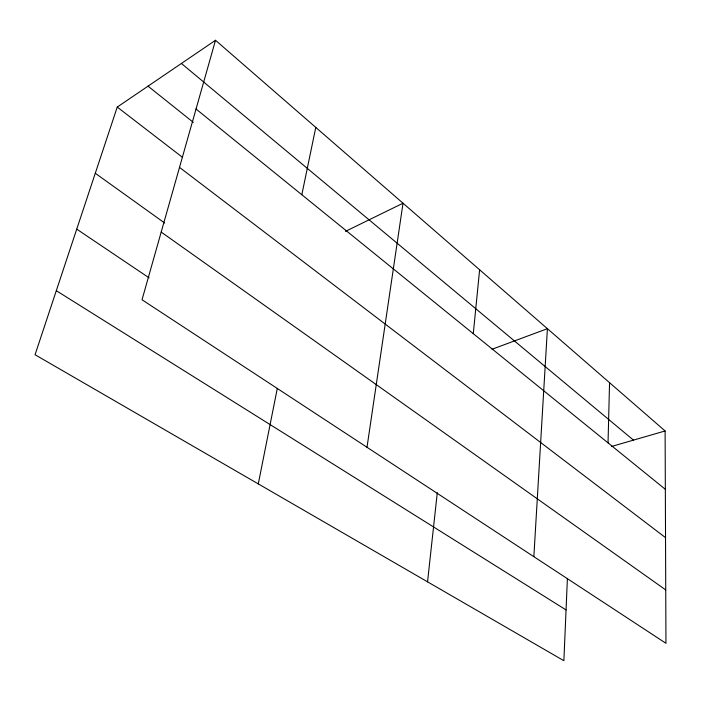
<?xml version="1.0" encoding="UTF-8"?>
<svg xmlns="http://www.w3.org/2000/svg" width="701" height="701" viewBox="0 0 701 701"><rect width="100%" height="100%" fill="white"/><g stroke="black" fill="none" stroke-linecap="round" stroke-linejoin="round"><path stroke-width="1.05" d="M608.039 442.883L609.555 382.685M567.398 578.474L563.876 660.719L35.05 354.732L117.251 107.078L215.505 40.281L665.109 430.957L665.95 643.299L142.023 299.765L215.505 40.281M533.847 556.682L547.411 328.681L491.988 349.273M473.28 333.676L479.624 269.78M427.549 581.839L437.301 492.628M367.009 447.282L403.022 203.22L345.47 231.374M258.283 483.9L277.316 388.354M301.824 194.729L315.783 127.416M611.465 446.502L665.109 430.957M56.308 290.696L566.049 609.931M76.742 229.139L149.138 277.876M161.195 232.066L665.74 589.944M95.283 173.261L164.682 223.023M179.517 167.381L665.529 537.649M117.251 107.078L182.295 157.173M148.034 86.153L193.345 122.377M196.043 109.014L665.345 489.316M181.401 63.467L633.476 440.123"/></g></svg>
